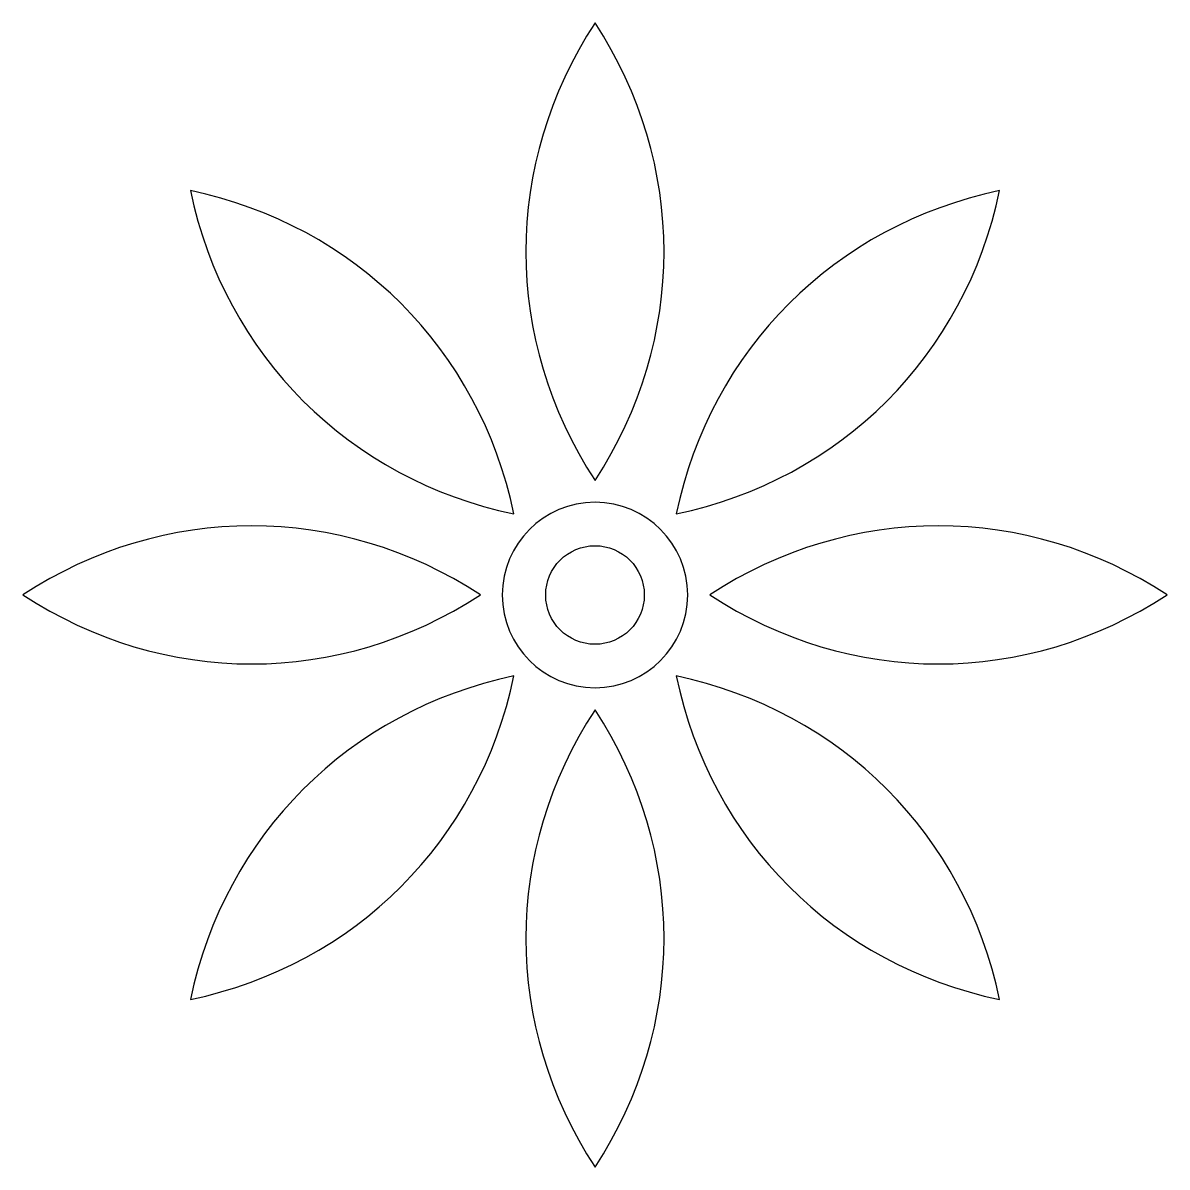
# Model space of a CAD drawing. Header units: centimetres. Extents: x -8.9 to 8.9, y -8.9 to 8.9.
import ezdxf

# ---------------------------------------------------------------- set-up
doc = ezdxf.new("R2010")
doc.units = ezdxf.units.CM
doc.header["$MEASUREMENT"] = 0
doc.layers.add('Camada 1', color=7, linetype='Continuous')

msp = doc.modelspace()

# ---------------------------------------------------------------- linework, layer by layer
at = {"layer": 'Camada 1'}
for points, knots in [([(0.00038, 8.85956), (1.42508, 6.67437), (1.42508, 3.9568), (0.00038, 1.77486), (0.00038, 1.77486), (-1.42675, 3.9568), (-1.42675, 6.67437), (0.00038, 8.85956)], [0, 0, 0, 0, 0.33333333, 0.33333333, 0.33333333, 0.33333333, 1, 1, 1, 1]), ([(-6.26363, 6.26151), (-3.71006, 5.72673), (-1.7918, 3.80356), (-1.25454, 1.25573), (-1.25454, 1.25573), (-3.80729, 1.78968), (-5.72888, 3.71124), (-6.26363, 6.26151)], [0, 0, 0, 0, 0.33333333, 0.33333333, 0.33333333, 0.33333333, 1, 1, 1, 1]), ([(1.257, 1.25573), (1.79093, 3.80354), (3.71255, 5.72674), (6.26358, 6.26151), (6.26358, 6.26151), (5.72967, 3.71124), (3.80803, 1.78968), (1.257, 1.25573)], [0, 0, 0, 0, 0.33333333, 0.33333333, 0.33333333, 0.33333333, 1, 1, 1, 1]), ([(-1.77452, 0.00324), (-3.95728, -1.42556), (-6.67725, -1.42556), (-8.85757, 0.00324), (-8.85757, 0.00324), (-6.67725, 1.42712), (-3.95728, 1.42712), (-1.77452, 0.00324)], [0, 0, 0, 0, 0.33333333, 0.33333333, 0.33333333, 0.33333333, 1, 1, 1, 1]), ([(-1.4363, -0.00001), (-1.4363, 0.79321), (-0.79323, 1.43628), (0.00002, 1.43628), (0.00002, 1.43628), (0.79324, 1.43628), (1.43631, 0.79321), (1.43631, -0.00001), (1.43631, -0.00001), (1.43631, -0.79328), (0.79324, -1.4363), (0.00002, -1.4363), (0.00002, -1.4363), (-0.79326, -1.4363), (-1.4363, -0.79329), (-1.4363, -0.00001)], [0, 0, 0, 0, 0.2, 0.2, 0.2, 0.2, 0.4, 0.4, 0.4, 0.4, 0.6, 0.6, 0.6, 0.6, 1, 1, 1, 1]), ([(1.77772, 0.00324), (3.95974, 1.4271), (6.67558, 1.4271), (8.85757, 0.00324), (8.85757, 0.00324), (6.67558, -1.42556), (3.95974, -1.42556), (1.77772, 0.00324)], [0, 0, 0, 0, 0.33333333, 0.33333333, 0.33333333, 0.33333333, 1, 1, 1, 1]), ([(-0.00001, -0.76302), (0.42139, -0.76302), (0.76297, -0.42142), (0.76297, -0.00001), (0.76297, -0.00001), (0.76297, 0.42137), (0.42139, 0.76297), (-0.00001, 0.76297), (-0.00001, 0.76297), (-0.42139, 0.76297), (-0.76299, 0.42137), (-0.76299, -0.00001), (-0.76299, -0.00001), (-0.76299, -0.42139), (-0.42139, -0.76302), (-0.00001, -0.76302)], [0, 0, 0, 0, 0.2, 0.2, 0.2, 0.2, 0.4, 0.4, 0.4, 0.4, 0.6, 0.6, 0.6, 0.6, 1, 1, 1, 1]), ([(-6.26363, -6.26402), (-5.72888, -3.71457), (-3.80729, -1.79137), (-1.25454, -1.25413), (-1.25454, -1.25413), (-1.7918, -3.80851), (-3.71005, -5.72843), (-6.26363, -6.26402)], [0, 0, 0, 0, 0.33333333, 0.33333333, 0.33333333, 0.33333333, 1, 1, 1, 1]), ([(6.26357, -6.26402), (3.71254, -5.72845), (1.79092, -3.8085), (1.25699, -1.25413), (1.25699, -1.25413), (3.80803, -1.79138), (5.72967, -3.71455), (6.26357, -6.26402)], [0, 0, 0, 0, 0.33333333, 0.33333333, 0.33333333, 0.33333333, 1, 1, 1, 1]), ([(0.00038, -1.7782), (1.42508, -3.95853), (1.42508, -6.67439), (0.00038, -8.85959), (0.00038, -8.85959), (-1.42675, -6.67437), (-1.42675, -3.95852), (0.00038, -1.7782)], [0, 0, 0, 0, 0.33333333, 0.33333333, 0.33333333, 0.33333333, 1, 1, 1, 1])]:
    msp.add_open_spline(points, degree=3, knots=knots, dxfattribs=at)

doc.saveas('drawing.dxf')
